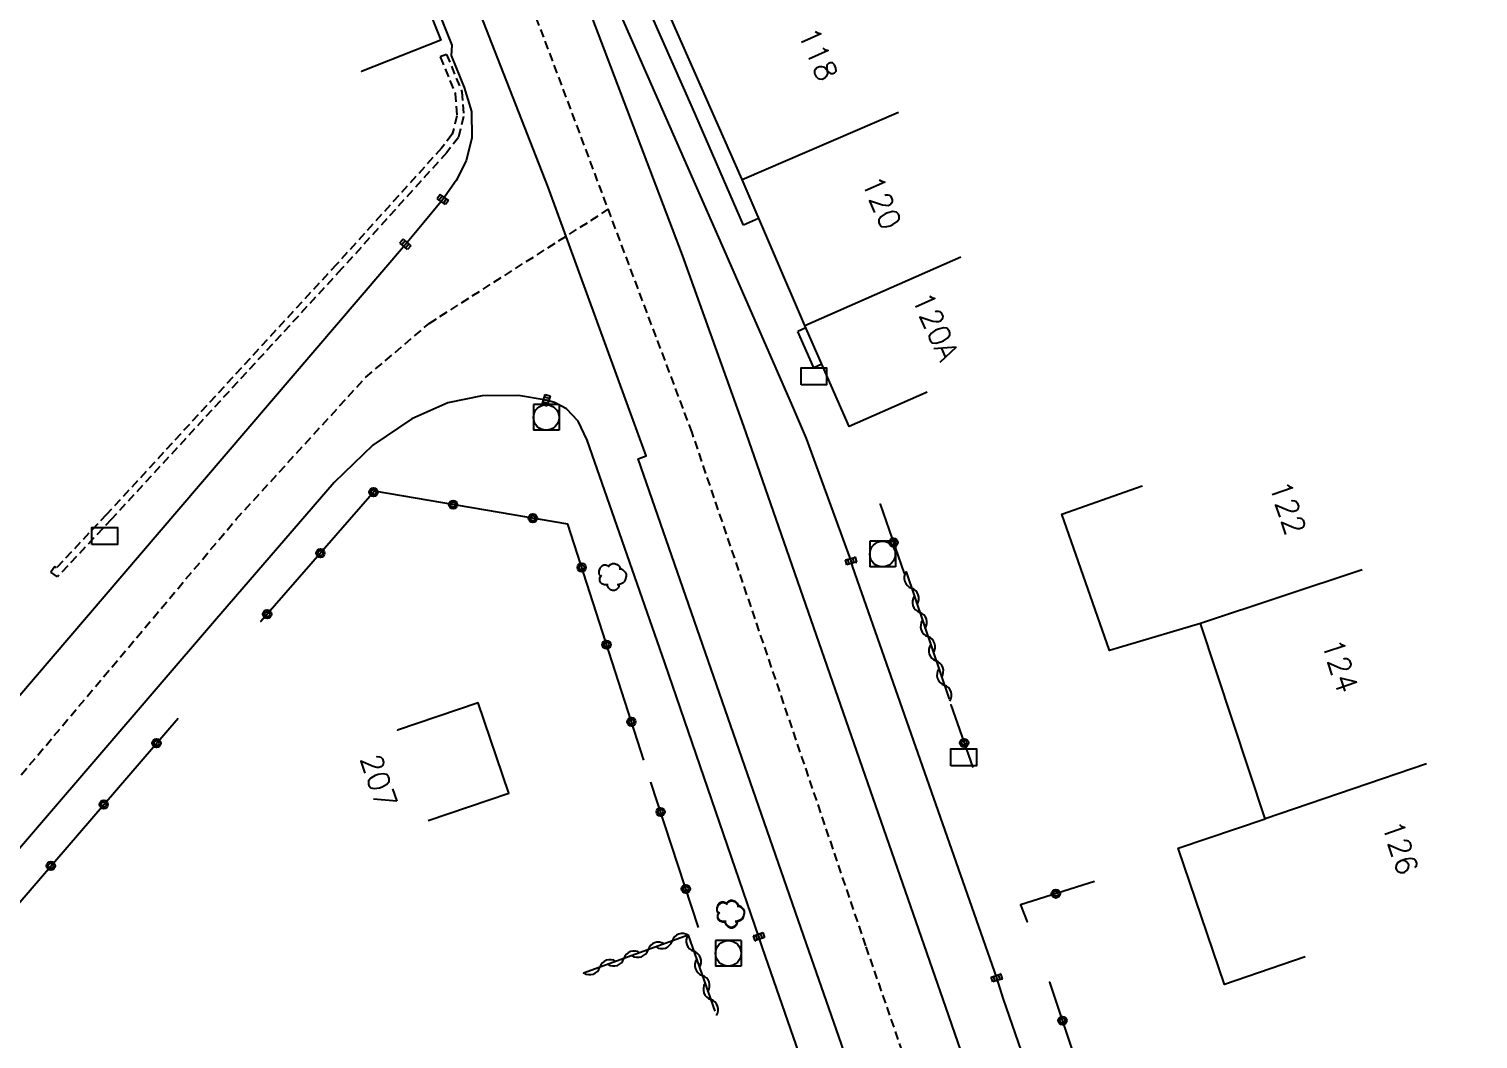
# Model space of a CAD drawing. Header units: millimetres. Extents: x 133016 to 134000, y 142000 to 143000.
# Drawn here: x 133272 to 133357, y 142194.3 to 142253.5 of the extents above; entities that cross this region are included whole.
import ezdxf
from ezdxf.enums import TextEntityAlignment as Align

# ---------------------------------------------------------------- set-up
doc = ezdxf.new("R2010")
doc.units = ezdxf.units.MM
doc.linetypes.add('DASHED', pattern=[0.75, 0.5, -0.25])
doc.layers.get('0').update_dxf_attribs({"linetype": 'CONTINUOUS'})
for name, color, linetype in [('W0001', 6, 'DASHED'), ('W0008', 7, 'CONTINUOUS'), ('W0100', 7, 'CONTINUOUS'), ('W0105', 7, 'CONTINUOUS'), ('W0112', 1, 'DASHED'), ('W0300', 7, 'CONTINUOUS'), ('W0310', 3, 'CONTINUOUS'), ('W0322', 7, 'CONTINUOUS'), ('W0400', 7, 'CONTINUOUS'), ('W0420', 7, 'CONTINUOUS'), ('W0991', 7, 'CONTINUOUS'), ('W1102', 7, 'CONTINUOUS'), ('W1471', 7, 'CONTINUOUS')]:
    doc.layers.add(name, color=color, linetype=linetype)
doc.styles.get("Standard").update_dxf_attribs({"font": 'romans.shx', "width": 0.85})

# ---------------------------------------------------------------- blocks, each defined once
blk = doc.blocks.new('t310o')
at = {"color": 0, "linetype": 'Continuous'}
for centre, start, end in [((-0.5, 0.375), 216.8699, 323.1304), ((0.5, -0.375), 36.8699, 143.1303)]:
    blk.add_arc(centre, 0.625, start, end, dxfattribs=at)
blk = doc.blocks.new('t322o')
at = {"color": 0, "linetype": 'Continuous'}
for radius in [0.25, 0.15]:
    blk.add_circle((0, 0), radius, dxfattribs=at)
blk = doc.blocks.new('T400')
for p, q in [((-0.15, 0.3), (0.15, 0.3)), ((-0.15, -0.25), (-0.15, 0.3)), ((-0.15, 0.15), (0.15, 0.15)), ((-0.15, 0), (0.15, 0)), ((0.15, 0.3), (0.15, -0.25)), ((-0.15, -0.15), (0.15, -0.15)), ((-0.15, -0.25), (-0.15, -0.3)), ((-0.15, -0.3), (0.15, -0.3)), ((0.15, -0.3), (0.15, -0.25))]:
    blk.add_line(p, q)
blk = doc.blocks.new('T300')
for p, q in [((-0.8, 0.514), (-0.857, 0.343)), ((-0.857, 0.343), (-0.857, 0.171)), ((-0.857, 0.171), (-0.743, 0.057)), ((-0.686, 0.629), (-0.8, 0.514)), ((-0.8, -0.057), (-0.743, 0.057)), ((-0.743, 0.057), (-0.686, 0.114)), ((-0.571, 0.686), (-0.686, 0.629)), ((-0.457, 0.686), (-0.571, 0.686)), ((-0.286, 0.629), (-0.457, 0.686)), ((-0.286, 0.629), (-0.171, 0.743)), ((-0.229, 0.571), (-0.286, 0.629)), ((-0.171, 0.743), (-0.057, 0.8)), ((-0.057, 0.8), (0.057, 0.8)), ((0.057, 0.8), (0.229, 0.743)), ((0.229, 0.743), (0.343, 0.629)), ((0.343, 0.629), (0.4, 0.514)), ((0.457, 0.457), (0.343, 0.457)), ((0.4, 0.514), (0.4, 0.457)), ((0.571, 0.4), (0.457, 0.457)), ((0.571, 0.4), (0.686, 0.286)), ((0.686, 0.286), (0.743, 0.171)), ((0.743, 0.057), (0.686, -0.171)), ((0.743, 0.171), (0.743, 0.057)), ((-0.8, -0.171), (-0.8, -0.057)), ((-0.8, -0.229), (-0.8, -0.171)), ((-0.743, -0.343), (-0.8, -0.229)), ((-0.686, -0.4), (-0.743, -0.343)), ((-0.514, -0.457), (-0.686, -0.4)), ((-0.4, -0.457), (-0.514, -0.457)), ((-0.4, -0.457), (-0.343, -0.457)), ((-0.343, -0.457), (-0.343, -0.4)), ((-0.343, -0.514), (-0.343, -0.457)), ((-0.286, -0.629), (-0.343, -0.514)), ((-0.171, -0.743), (-0.286, -0.629)), ((-0.057, -0.8), (-0.171, -0.743)), ((0.057, -0.8), (-0.057, -0.8)), ((0.171, -0.743), (0.057, -0.8)), ((0.229, -0.686), (0.171, -0.743)), ((0.286, -0.457), (0.229, -0.457)), ((0.286, -0.629), (0.229, -0.686)), ((0.457, -0.4), (0.286, -0.457)), ((0.343, -0.514), (0.286, -0.629)), ((0.343, -0.514), (0.343, -0.457)), ((0.571, -0.343), (0.457, -0.4)), ((0.629, -0.286), (0.571, -0.343)), ((0.686, -0.171), (0.629, -0.286))]:
    blk.add_line(p, q)
blk = doc.blocks.new('T420')
for p, q in [((0.75, 0.75), (-0.75, 0.75)), ((-0.75, 0.75), (-0.75, -0.75)), ((0.75, 0.75), (0.75, -0.75)), ((0.75, -0.75), (-0.75, -0.75))]:
    blk.add_line(p, q)
blk.add_ellipse((0, 0), major_axis=(-0.53, 0.53), ratio=1, start_param=3.926991, end_param=10.210176)
blk = doc.blocks.new('T1471')
at = {"color": 0, "linetype": 'Continuous', "flags": 128}
blk.add_lwpolyline([(-0.75, -0.5), (-0.75, 0.5), (0.75, 0.5), (0.75, -0.5), (-0.75, -0.5)], dxfattribs=at)

msp = doc.modelspace()

# ---------------------------------------------------------------- linework, layer by layer
at = {"layer": 'W0001'}
for points in [[(133386.945, 142000), (133386.814, 142000.544), (133381.386, 142020.922), (133377.72, 142033.242), (133374.378, 142044.404), (133371.736, 142052.501), (133363.425, 142077.24), (133351.282, 142112.198), (133340.526, 142143.486), (133329.846, 142174.424), (133321.068, 142199.742), (133310.87, 142229.854), (133301.041, 142256.022), (133295.587, 142269.624), (133285.227, 142295.132), (133272.196, 142327.363), (133261.937, 142352.824), (133254.866, 142370.308), (133250.758, 142380.429), (133247.16, 142389.362), (133243.379, 142398.786), (133239.165, 142409.566), (133234.966, 142420.636), (133226.628, 142443.802)], [(133188.642, 142114.174), (133192.598, 142120.07), (133196.604, 142125.294), (133201.686, 142131.51), (133206.568, 142137.33), (133213.214, 142144.934), (133221.037, 142153.536), (133229.732, 142162.77), (133243.856, 142177.84), (133253.13, 142188.224), (133258.126, 142193.887), (133264.276, 142201.178), (133284.127, 142224.764), (133291.728, 142233.092), (133295.448, 142236.248), (133305.956, 142242.938)]]:
    msp.add_lwpolyline(points, dxfattribs=at)
at = {"layer": 'W0008'}
for points in [[(133390.33, 142000), (133389.117, 142005.032), (133384.019, 142023.587), (133377.685, 142044.909), (133374.384, 142055.102), (133369.14, 142070.723), (133366.561, 142078.358), (133345.093, 142140.306), (133325.595, 142196.609), (133313.916, 142230.23), (133310.315, 142240.248), (133304.98, 142254.246), (133302.445, 142260.555), (133295.552, 142277.686), (133287.999, 142296.351), (133288.488, 142296.545), (133287.375, 142299.347), (133288.697, 142301.325), (133285.298, 142309.766), (133276.766, 142330.818), (133274.82, 142335.693), (133271.638, 142343.642), (133262.27, 142366.754), (133261.698, 142368.124)], [(133383.556, 142000), (133381.211, 142009.254), (133378.425, 142019.486), (133371.198, 142043.51), (133366.133, 142058.908), (133360.254, 142076.227), (133354.87, 142091.773), (133346.882, 142114.609), (133342.128, 142128.448), (133338.024, 142140.699), (133330.342, 142163.001), (133323.894, 142181.76), (133317.582, 142199.875), (133307.714, 142228.298), (133308.185, 142228.481), (133302.42, 142244.244), (133297.759, 142256.209), (133290.821, 142273.508), (133284.366, 142289.245), (133277.236, 142306.668)], [(133336.721, 142174.716), (133329.128, 142196.688), (133328.748, 142197.869), (133320.297, 142221.956), (133320.199, 142222.319), (133317.587, 142229.496), (133316.762, 142231.419), (133312.876, 142240.301), (133305.406, 142257.294), (133305.387, 142258.531), (133305.873, 142259.647), (133306.849, 142260.526)], [(133295.726, 142255.216), (133296.772, 142252.564), (133296.738, 142251.96), (133297.508, 142250.077), (133297.93, 142248.682), (133297.952, 142247.126), (133297.614, 142245.788), (133297.035, 142244.634), (133296.243, 142243.508), (133295.142, 142242.165), (133294.052, 142240.882), (133279.483, 142223.858), (133270.28, 142213.086), (133261.755, 142203.057), (133262.113, 142202.742), (133261.204, 142200.571), (133245.157, 142181.967), (133227.761, 142163.623), (133217.239, 142152.488), (133209.247, 142143.656), (133191.278, 142122.075), (133189.278, 142118.868), (133180.253, 142105.102)], [(133344.905, 142113.075), (133339.914, 142127.412), (133335.952, 142138.992), (133328.252, 142161.383), (133327.962, 142162.204), (133321.794, 142180.089), (133315.01, 142199.635), (133314.782, 142200.287), (133309.267, 142216.337), (133304.72, 142229.406), (133304.196, 142230.522), (133303.51, 142231.242), (133302.799, 142231.613), (133302.31, 142231.754), (133300.697, 142232.02), (133298.553, 142232.009), (133296.534, 142231.586), (133294.426, 142230.645), (133292.133, 142229.109), (133289.868, 142226.928), (133282.863, 142218.789), (133269.263, 142202.972)]]:
    msp.add_lwpolyline(points, dxfattribs=at)
at = {"layer": 'W0100'}
for points in [[(133292.448, 142262.102), (133296.125, 142252.865), (133291.479, 142251.016), (133291.479, 142251.016), (133291.479, 142251.016), (133291.479, 142251.016), (133291.479, 142251.016), (133291.479, 142251.016), (133291.479, 142251.016), (133291.479, 142251.016), (133291.479, 142251.016), (133291.479, 142251.016), (133291.479, 142251.016), (133291.479, 142251.016), (133291.479, 142251.016), (133291.479, 142251.016), (133291.479, 142251.016), (133291.479, 142251.016), (133291.479, 142251.016), (133291.479, 142251.016), (133291.479, 142251.016), (133291.479, 142251.016), (133291.479, 142251.016), (133291.479, 142251.016), (133291.479, 142251.016), (133291.479, 142251.016), (133291.479, 142251.016), (133291.479, 142251.016), (133291.479, 142251.016), (133291.479, 142251.016), (133291.479, 142251.016), (133291.479, 142251.016), (133291.479, 142251.016), (133291.479, 142251.016), (133291.479, 142251.016), (133291.479, 142251.016), (133291.479, 142251.016), (133291.479, 142251.016), (133291.479, 142251.016), (133291.479, 142251.016), (133291.479, 142251.016), (133291.479, 142251.016), (133291.479, 142251.016), (133291.479, 142251.016), (133291.479, 142251.016), (133291.479, 142251.016), (133291.479, 142251.016), (133291.479, 142251.016), (133291.479, 142251.016), (133291.479, 142251.016), (133291.479, 142251.016), (133291.479, 142251.016), (133291.479, 142251.016), (133291.479, 142251.016), (133291.479, 142251.016), (133291.479, 142251.016), (133291.479, 142251.016), (133291.479, 142251.016), (133291.479, 142251.016), (133291.479, 142251.016), (133291.479, 142251.016), (133291.479, 142251.016), (133291.479, 142251.016), (133291.479, 142251.016), (133291.479, 142251.016), (133291.479, 142251.016), (133291.479, 142251.016), (133291.479, 142251.016), (133291.479, 142251.016), (133291.479, 142251.016), (133291.479, 142251.016), (133291.479, 142251.016), (133291.479, 142251.016), (133291.479, 142251.016), (133291.479, 142251.016), (133291.479, 142251.016), (133291.479, 142251.016), (133291.479, 142251.016), (133291.479, 142251.016), (133291.479, 142251.016), (133291.479, 142251.016), (133291.479, 142251.016), (133291.479, 142251.016), (133291.479, 142251.016), (133291.479, 142251.016), (133291.479, 142251.016), (133291.479, 142251.016), (133291.479, 142251.016), (133291.479, 142251.016), (133291.479, 142251.016), (133291.479, 142251.016), (133291.479, 142251.016), (133291.479, 142251.016), (133291.479, 142251.016), (133291.479, 142251.016), (133291.479, 142251.016), (133291.479, 142251.016), (133291.479, 142251.016), (133291.479, 142251.016), (133291.479, 142251.016), (133291.479, 142251.016), (133291.479, 142251.016), (133291.479, 142251.016), (133291.479, 142251.016), (133291.479, 142251.016), (133291.479, 142251.016), (133291.479, 142251.016), (133291.479, 142251.016), (133291.479, 142251.016), (133291.479, 142251.016), (133291.479, 142251.016), (133291.479, 142251.016), (133291.479, 142251.016), (133291.479, 142251.016), (133291.479, 142251.016), (133291.479, 142251.016), (133291.479, 142251.016), (133291.479, 142251.016)], [(133324.664, 142232.225), (133320.087, 142230.211), (133317.484, 142236.127), (133313.801, 142244.683), (133307.141, 142259.799)], [(133346.84, 142199.1), (133342.107, 142197.489), (133339.39, 142205.47), (133344.483, 142207.205), (133340.691, 142218.652), (133335.357, 142217.075), (133332.557, 142225.061), (133337.275, 142226.716), (133337.275, 142226.716), (133337.275, 142226.716), (133337.275, 142226.716), (133337.275, 142226.716), (133337.275, 142226.716), (133337.275, 142226.716), (133337.275, 142226.716), (133337.275, 142226.716), (133337.275, 142226.716), (133337.275, 142226.716), (133337.275, 142226.716), (133337.275, 142226.716), (133337.275, 142226.716), (133337.275, 142226.716), (133337.275, 142226.716), (133337.275, 142226.716), (133337.275, 142226.716), (133337.275, 142226.716), (133337.275, 142226.716), (133337.275, 142226.716), (133337.275, 142226.716), (133337.275, 142226.716), (133337.275, 142226.716), (133337.275, 142226.716), (133337.275, 142226.716), (133337.275, 142226.716), (133337.275, 142226.716), (133337.275, 142226.716), (133337.275, 142226.716), (133337.275, 142226.716), (133337.275, 142226.716), (133337.275, 142226.716), (133337.275, 142226.716), (133337.275, 142226.716), (133337.275, 142226.716), (133337.275, 142226.716), (133337.275, 142226.716), (133337.275, 142226.716), (133337.275, 142226.716), (133337.275, 142226.716), (133337.275, 142226.716), (133337.275, 142226.716), (133337.275, 142226.716), (133337.275, 142226.716), (133337.275, 142226.716), (133337.275, 142226.716), (133337.275, 142226.716), (133337.275, 142226.716), (133337.275, 142226.716), (133337.275, 142226.716), (133337.275, 142226.716), (133337.275, 142226.716), (133337.275, 142226.716), (133337.275, 142226.716), (133337.275, 142226.716), (133337.275, 142226.716), (133337.275, 142226.716), (133337.275, 142226.716), (133337.275, 142226.716), (133337.275, 142226.716), (133337.275, 142226.716), (133337.275, 142226.716), (133337.275, 142226.716), (133337.275, 142226.716), (133337.275, 142226.716), (133337.275, 142226.716), (133337.275, 142226.716), (133337.275, 142226.716), (133337.275, 142226.716), (133337.275, 142226.716), (133337.275, 142226.716), (133337.275, 142226.716), (133337.275, 142226.716), (133337.275, 142226.716), (133337.275, 142226.716), (133337.275, 142226.716), (133337.275, 142226.716), (133337.275, 142226.716), (133337.275, 142226.716), (133337.275, 142226.716), (133337.275, 142226.716), (133337.275, 142226.716), (133337.275, 142226.716), (133337.275, 142226.716), (133337.275, 142226.716), (133337.275, 142226.716), (133337.275, 142226.716), (133337.275, 142226.716), (133337.275, 142226.716), (133337.275, 142226.716), (133337.275, 142226.716), (133337.275, 142226.716), (133337.275, 142226.716), (133337.275, 142226.716), (133337.275, 142226.716), (133337.275, 142226.716), (133337.275, 142226.716), (133337.275, 142226.716), (133337.275, 142226.716), (133337.275, 142226.716), (133337.275, 142226.716), (133337.275, 142226.716), (133337.275, 142226.716), (133337.275, 142226.716), (133337.275, 142226.716), (133337.275, 142226.716), (133337.275, 142226.716), (133337.275, 142226.716), (133337.275, 142226.716), (133337.275, 142226.716), (133337.275, 142226.716), (133337.275, 142226.716)], [(133295.386, 142207.102), (133300.119, 142208.713), (133298.318, 142214.006), (133293.584, 142212.395), (133293.584, 142212.395), (133293.584, 142212.395), (133293.584, 142212.395), (133293.584, 142212.395), (133293.584, 142212.395), (133293.584, 142212.395), (133293.584, 142212.395), (133293.584, 142212.395), (133293.584, 142212.395), (133293.584, 142212.395), (133293.584, 142212.395), (133293.584, 142212.395), (133293.584, 142212.395), (133293.584, 142212.395), (133293.584, 142212.395), (133293.584, 142212.395), (133293.584, 142212.395), (133293.584, 142212.395), (133293.584, 142212.395), (133293.584, 142212.395), (133293.584, 142212.395), (133293.584, 142212.395), (133293.584, 142212.395), (133293.584, 142212.395), (133293.584, 142212.395), (133293.584, 142212.395), (133293.584, 142212.395), (133293.584, 142212.395), (133293.584, 142212.395), (133293.584, 142212.395), (133293.584, 142212.395), (133293.584, 142212.395), (133293.584, 142212.395), (133293.584, 142212.395), (133293.584, 142212.395), (133293.584, 142212.395), (133293.584, 142212.395), (133293.584, 142212.395), (133293.584, 142212.395), (133293.584, 142212.395), (133293.584, 142212.395), (133293.584, 142212.395), (133293.584, 142212.395), (133293.584, 142212.395), (133293.584, 142212.395), (133293.584, 142212.395), (133293.584, 142212.395), (133293.584, 142212.395), (133293.584, 142212.395), (133293.584, 142212.395), (133293.584, 142212.395), (133293.584, 142212.395), (133293.584, 142212.395), (133293.584, 142212.395), (133293.584, 142212.395), (133293.584, 142212.395), (133293.584, 142212.395), (133293.584, 142212.395), (133293.584, 142212.395), (133293.584, 142212.395), (133293.584, 142212.395), (133293.584, 142212.395), (133293.584, 142212.395), (133293.584, 142212.395), (133293.584, 142212.395), (133293.584, 142212.395), (133293.584, 142212.395), (133293.584, 142212.395), (133293.584, 142212.395), (133293.584, 142212.395), (133293.584, 142212.395), (133293.584, 142212.395), (133293.584, 142212.395), (133293.584, 142212.395), (133293.584, 142212.395), (133293.584, 142212.395), (133293.584, 142212.395), (133293.584, 142212.395), (133293.584, 142212.395), (133293.584, 142212.395), (133293.584, 142212.395), (133293.584, 142212.395), (133293.584, 142212.395), (133293.584, 142212.395), (133293.584, 142212.395), (133293.584, 142212.395), (133293.584, 142212.395), (133293.584, 142212.395), (133293.584, 142212.395), (133293.584, 142212.395), (133293.584, 142212.395), (133293.584, 142212.395), (133293.584, 142212.395), (133293.584, 142212.395), (133293.584, 142212.395), (133293.584, 142212.395), (133293.584, 142212.395), (133293.584, 142212.395), (133293.584, 142212.395), (133293.584, 142212.395), (133293.584, 142212.395), (133293.584, 142212.395), (133293.584, 142212.395), (133293.584, 142212.395), (133293.584, 142212.395), (133293.584, 142212.395), (133293.584, 142212.395), (133293.584, 142212.395), (133293.584, 142212.395), (133293.584, 142212.395), (133293.584, 142212.395), (133293.584, 142212.395), (133293.584, 142212.395), (133293.584, 142212.395), (133293.584, 142212.395), (133293.584, 142212.395)]]:
    msp.add_lwpolyline(points, dxfattribs=at)
at = {"layer": 'W0105'}
for p, q in [((133314.772, 142242.399), (133313.893, 142242.016)), ((133317.547, 142235.985), (133317.075, 142235.777)), ((133318.011, 142233.65), (133317.075, 142235.777)), ((133318.483, 142233.858), (133318.011, 142233.65))]:
    msp.add_line(p, q, dxfattribs=at)
msp.add_lwpolyline([(133313.893, 142242.016), (133310.895, 142248.885), (133306.194, 142259.509)], dxfattribs=at)
at = {"layer": 'W0112'}
for points in [[(133296.468, 142252.025), (133296.098, 142251.873), (133296.975, 142249.735), (133297.066, 142248.414), (133296.798, 142247.336), (133296.172, 142246.526), (133290.015, 142239.71), (133276.516, 142225.04), (133273.585, 142221.917), (133273.481, 142221.991), (133273.249, 142221.665), (133273.249, 142221.665), (133273.249, 142221.665), (133273.249, 142221.665), (133273.249, 142221.665), (133273.249, 142221.665), (133273.249, 142221.665), (133273.249, 142221.665), (133273.249, 142221.665), (133273.249, 142221.665), (133273.249, 142221.665), (133273.249, 142221.665), (133273.249, 142221.665), (133273.249, 142221.665), (133273.249, 142221.665), (133273.249, 142221.665), (133273.249, 142221.665), (133273.249, 142221.665), (133273.249, 142221.665), (133273.249, 142221.665), (133273.249, 142221.665), (133273.249, 142221.665), (133273.249, 142221.665), (133273.249, 142221.665), (133273.249, 142221.665), (133273.249, 142221.665), (133273.249, 142221.665), (133273.249, 142221.665), (133273.249, 142221.665), (133273.249, 142221.665), (133273.249, 142221.665), (133273.249, 142221.665), (133273.249, 142221.665), (133273.249, 142221.665), (133273.249, 142221.665), (133273.249, 142221.665), (133273.249, 142221.665), (133273.249, 142221.665), (133273.249, 142221.665), (133273.249, 142221.665), (133273.249, 142221.665), (133273.249, 142221.665), (133273.249, 142221.665), (133273.249, 142221.665), (133273.249, 142221.665), (133273.249, 142221.665), (133273.249, 142221.665), (133273.249, 142221.665), (133273.249, 142221.665), (133273.249, 142221.665), (133273.249, 142221.665), (133273.249, 142221.665), (133273.249, 142221.665), (133273.249, 142221.665), (133273.249, 142221.665), (133273.249, 142221.665), (133273.249, 142221.665), (133273.249, 142221.665), (133273.249, 142221.665), (133273.249, 142221.665), (133273.249, 142221.665), (133273.249, 142221.665), (133273.249, 142221.665), (133273.249, 142221.665), (133273.249, 142221.665), (133273.249, 142221.665), (133273.249, 142221.665), (133273.249, 142221.665), (133273.249, 142221.665), (133273.249, 142221.665), (133273.249, 142221.665), (133273.249, 142221.665), (133273.249, 142221.665), (133273.249, 142221.665), (133273.249, 142221.665), (133273.249, 142221.665), (133273.249, 142221.665), (133273.249, 142221.665), (133273.249, 142221.665), (133273.249, 142221.665), (133273.249, 142221.665), (133273.249, 142221.665), (133273.249, 142221.665), (133273.249, 142221.665), (133273.249, 142221.665), (133273.249, 142221.665), (133273.249, 142221.665), (133273.249, 142221.665), (133273.249, 142221.665), (133273.249, 142221.665), (133273.249, 142221.665), (133273.249, 142221.665), (133273.249, 142221.665), (133273.249, 142221.665), (133273.249, 142221.665), (133273.249, 142221.665), (133273.249, 142221.665), (133273.249, 142221.665), (133273.249, 142221.665), (133273.249, 142221.665), (133273.249, 142221.665), (133273.249, 142221.665), (133273.249, 142221.665), (133273.249, 142221.665), (133273.249, 142221.665), (133273.249, 142221.665), (133273.249, 142221.665), (133273.249, 142221.665), (133273.249, 142221.665), (133273.249, 142221.665)], [(133296.468, 142252.025), (133297.37, 142249.827), (133297.47, 142248.378), (133297.166, 142247.158), (133296.479, 142246.269), (133290.311, 142239.44), (133276.809, 142224.768), (133273.638, 142221.389), (133273.249, 142221.665), (133273.249, 142221.665), (133273.249, 142221.665), (133273.249, 142221.665), (133273.249, 142221.665), (133273.249, 142221.665), (133273.249, 142221.665), (133273.249, 142221.665), (133273.249, 142221.665), (133273.249, 142221.665), (133273.249, 142221.665), (133273.249, 142221.665), (133273.249, 142221.665), (133273.249, 142221.665), (133273.249, 142221.665), (133273.249, 142221.665), (133273.249, 142221.665), (133273.249, 142221.665), (133273.249, 142221.665), (133273.249, 142221.665), (133273.249, 142221.665), (133273.249, 142221.665), (133273.249, 142221.665), (133273.249, 142221.665), (133273.249, 142221.665), (133273.249, 142221.665), (133273.249, 142221.665), (133273.249, 142221.665), (133273.249, 142221.665), (133273.249, 142221.665), (133273.249, 142221.665), (133273.249, 142221.665), (133273.249, 142221.665), (133273.249, 142221.665), (133273.249, 142221.665), (133273.249, 142221.665), (133273.249, 142221.665), (133273.249, 142221.665), (133273.249, 142221.665), (133273.249, 142221.665), (133273.249, 142221.665), (133273.249, 142221.665), (133273.249, 142221.665), (133273.249, 142221.665), (133273.249, 142221.665), (133273.249, 142221.665), (133273.249, 142221.665), (133273.249, 142221.665), (133273.249, 142221.665), (133273.249, 142221.665), (133273.249, 142221.665), (133273.249, 142221.665), (133273.249, 142221.665), (133273.249, 142221.665), (133273.249, 142221.665), (133273.249, 142221.665), (133273.249, 142221.665), (133273.249, 142221.665), (133273.249, 142221.665), (133273.249, 142221.665), (133273.249, 142221.665), (133273.249, 142221.665), (133273.249, 142221.665), (133273.249, 142221.665), (133273.249, 142221.665), (133273.249, 142221.665), (133273.249, 142221.665), (133273.249, 142221.665), (133273.249, 142221.665), (133273.249, 142221.665), (133273.249, 142221.665), (133273.249, 142221.665), (133273.249, 142221.665), (133273.249, 142221.665), (133273.249, 142221.665), (133273.249, 142221.665), (133273.249, 142221.665), (133273.249, 142221.665), (133273.249, 142221.665), (133273.249, 142221.665), (133273.249, 142221.665), (133273.249, 142221.665), (133273.249, 142221.665), (133273.249, 142221.665), (133273.249, 142221.665), (133273.249, 142221.665), (133273.249, 142221.665), (133273.249, 142221.665), (133273.249, 142221.665), (133273.249, 142221.665), (133273.249, 142221.665), (133273.249, 142221.665), (133273.249, 142221.665), (133273.249, 142221.665), (133273.249, 142221.665), (133273.249, 142221.665), (133273.249, 142221.665), (133273.249, 142221.665), (133273.249, 142221.665), (133273.249, 142221.665), (133273.249, 142221.665), (133273.249, 142221.665), (133273.249, 142221.665), (133273.249, 142221.665), (133273.249, 142221.665), (133273.249, 142221.665), (133273.249, 142221.665), (133273.249, 142221.665), (133273.249, 142221.665), (133273.249, 142221.665), (133273.249, 142221.665), (133273.249, 142221.665)]]:
    msp.add_lwpolyline(points, dxfattribs=at)
at = {"layer": 'W0310'}
for points in [[(133323.424, 142221.673), (133323.424, 142221.673), (133323.424, 142221.673), (133323.424, 142221.673), (133323.424, 142221.673), (133323.424, 142221.673), (133323.424, 142221.673), (133323.424, 142221.673), (133323.424, 142221.673), (133323.424, 142221.673), (133323.424, 142221.673), (133323.424, 142221.673), (133323.424, 142221.673), (133323.424, 142221.673), (133323.424, 142221.673), (133323.424, 142221.673), (133323.424, 142221.673), (133323.424, 142221.673), (133323.424, 142221.673), (133323.424, 142221.673), (133323.424, 142221.673), (133323.424, 142221.673), (133323.424, 142221.673), (133323.424, 142221.673), (133323.424, 142221.673), (133323.424, 142221.673), (133323.424, 142221.673), (133323.424, 142221.673), (133323.424, 142221.673), (133323.424, 142221.673), (133323.424, 142221.673), (133323.424, 142221.673), (133323.424, 142221.673), (133323.424, 142221.673), (133323.424, 142221.673), (133323.424, 142221.673), (133323.424, 142221.673), (133323.424, 142221.673), (133323.424, 142221.673), (133323.424, 142221.673), (133323.424, 142221.673), (133323.424, 142221.673), (133323.424, 142221.673), (133323.424, 142221.673), (133323.424, 142221.673), (133323.424, 142221.673), (133323.424, 142221.673), (133323.424, 142221.673), (133323.424, 142221.673), (133323.424, 142221.673), (133323.424, 142221.673), (133323.424, 142221.673), (133323.424, 142221.673), (133323.424, 142221.673), (133323.424, 142221.673), (133323.424, 142221.673), (133323.424, 142221.673), (133323.424, 142221.673), (133323.424, 142221.673), (133323.424, 142221.673), (133323.424, 142221.673), (133323.424, 142221.673), (133323.424, 142221.673), (133323.424, 142221.673), (133323.424, 142221.673), (133323.424, 142221.673), (133323.424, 142221.673), (133323.424, 142221.673), (133323.424, 142221.673), (133323.424, 142221.673), (133323.424, 142221.673), (133323.424, 142221.673), (133323.424, 142221.673), (133323.424, 142221.673), (133323.424, 142221.673), (133323.424, 142221.673), (133323.424, 142221.673), (133323.424, 142221.673), (133323.424, 142221.673), (133323.424, 142221.673), (133323.424, 142221.673), (133323.424, 142221.673), (133323.424, 142221.673), (133323.424, 142221.673), (133323.424, 142221.673), (133323.424, 142221.673), (133323.424, 142221.673), (133323.424, 142221.673), (133323.424, 142221.673), (133323.424, 142221.673), (133323.424, 142221.673), (133323.424, 142221.673), (133323.424, 142221.673), (133323.424, 142221.673), (133323.424, 142221.673), (133323.424, 142221.673), (133323.424, 142221.673), (133323.424, 142221.673), (133323.424, 142221.673), (133323.424, 142221.673), (133323.424, 142221.673)], [(133323.424, 142221.673), (133323.424, 142221.673), (133323.424, 142221.673), (133323.424, 142221.673), (133323.424, 142221.673), (133323.424, 142221.673), (133323.424, 142221.673), (133323.424, 142221.673), (133323.424, 142221.673), (133323.424, 142221.673), (133323.424, 142221.673), (133323.424, 142221.673), (133323.424, 142221.673), (133323.424, 142221.673), (133323.424, 142221.673), (133323.424, 142221.673), (133323.424, 142221.673), (133323.424, 142221.673), (133323.424, 142221.673), (133325.946, 142214.211)], [(133310.636, 142200.369), (133304.5, 142198.153), (133304.5, 142198.153), (133304.5, 142198.153), (133304.5, 142198.153), (133304.5, 142198.153), (133304.5, 142198.153), (133304.5, 142198.153), (133304.5, 142198.153), (133304.5, 142198.153), (133304.5, 142198.153), (133304.5, 142198.153), (133304.5, 142198.153), (133304.5, 142198.153), (133304.5, 142198.153), (133304.5, 142198.153), (133304.5, 142198.153), (133304.5, 142198.153), (133304.5, 142198.153), (133304.5, 142198.153), (133304.5, 142198.153), (133304.5, 142198.153), (133304.5, 142198.153), (133304.5, 142198.153), (133304.5, 142198.153), (133304.5, 142198.153), (133304.5, 142198.153), (133304.5, 142198.153), (133304.5, 142198.153), (133304.5, 142198.153), (133304.5, 142198.153), (133304.5, 142198.153), (133304.5, 142198.153), (133304.5, 142198.153), (133304.5, 142198.153), (133304.5, 142198.153), (133304.5, 142198.153), (133304.5, 142198.153), (133304.5, 142198.153), (133304.5, 142198.153), (133304.5, 142198.153), (133304.5, 142198.153), (133304.5, 142198.153), (133304.5, 142198.153), (133304.5, 142198.153), (133304.5, 142198.153), (133304.5, 142198.153), (133304.5, 142198.153), (133304.5, 142198.153), (133304.5, 142198.153), (133304.5, 142198.153), (133304.5, 142198.153), (133304.5, 142198.153), (133304.5, 142198.153), (133304.5, 142198.153), (133304.5, 142198.153), (133304.5, 142198.153), (133304.5, 142198.153), (133304.5, 142198.153), (133304.5, 142198.153), (133304.5, 142198.153), (133304.5, 142198.153), (133304.5, 142198.153), (133304.5, 142198.153), (133304.5, 142198.153), (133304.5, 142198.153), (133304.5, 142198.153), (133304.5, 142198.153), (133304.5, 142198.153), (133304.5, 142198.153), (133304.5, 142198.153), (133304.5, 142198.153), (133304.5, 142198.153), (133304.5, 142198.153), (133304.5, 142198.153), (133304.5, 142198.153), (133304.5, 142198.153), (133304.5, 142198.153), (133304.5, 142198.153), (133304.5, 142198.153), (133304.5, 142198.153), (133304.5, 142198.153), (133304.5, 142198.153), (133304.5, 142198.153), (133304.5, 142198.153), (133304.5, 142198.153), (133304.5, 142198.153), (133304.5, 142198.153), (133304.5, 142198.153), (133304.5, 142198.153), (133304.5, 142198.153), (133304.5, 142198.153), (133304.5, 142198.153), (133304.5, 142198.153), (133304.5, 142198.153), (133304.5, 142198.153), (133304.5, 142198.153), (133304.5, 142198.153), (133304.5, 142198.153), (133304.5, 142198.153), (133304.5, 142198.153)], [(133310.632, 142200.376), (133310.632, 142200.376), (133310.632, 142200.376), (133310.632, 142200.376), (133310.632, 142200.376), (133310.632, 142200.376), (133310.632, 142200.376), (133310.632, 142200.376), (133310.632, 142200.376), (133310.632, 142200.376), (133310.632, 142200.376), (133310.632, 142200.376), (133310.632, 142200.376), (133310.632, 142200.376), (133310.632, 142200.376), (133310.632, 142200.376), (133310.632, 142200.376), (133310.632, 142200.376), (133310.632, 142200.376), (133310.632, 142200.376), (133310.632, 142200.376), (133310.632, 142200.376), (133310.632, 142200.376), (133310.632, 142200.376), (133310.632, 142200.376), (133310.632, 142200.376), (133310.632, 142200.376), (133310.632, 142200.376), (133310.632, 142200.376), (133310.632, 142200.376), (133310.632, 142200.376), (133310.632, 142200.376), (133310.632, 142200.376), (133310.632, 142200.376), (133310.632, 142200.376), (133310.632, 142200.376), (133310.632, 142200.376), (133310.632, 142200.376), (133310.632, 142200.376), (133310.632, 142200.376), (133310.632, 142200.376), (133310.632, 142200.376), (133310.632, 142200.376), (133310.632, 142200.376), (133310.632, 142200.376), (133310.632, 142200.376), (133310.632, 142200.376), (133310.632, 142200.376), (133310.632, 142200.376), (133310.632, 142200.376), (133310.632, 142200.376), (133310.632, 142200.376), (133310.632, 142200.376), (133310.632, 142200.376), (133310.632, 142200.376), (133310.632, 142200.376), (133310.632, 142200.376), (133310.632, 142200.376), (133310.632, 142200.376), (133310.632, 142200.376), (133310.632, 142200.376), (133310.632, 142200.376), (133310.632, 142200.376), (133310.632, 142200.376), (133310.632, 142200.376), (133310.632, 142200.376), (133310.632, 142200.376), (133310.632, 142200.376), (133310.632, 142200.376), (133310.632, 142200.376), (133310.632, 142200.376), (133310.632, 142200.376), (133310.632, 142200.376), (133310.632, 142200.376), (133310.632, 142200.376), (133310.632, 142200.376), (133310.632, 142200.376), (133310.632, 142200.376), (133310.632, 142200.376), (133310.632, 142200.376), (133310.632, 142200.376), (133310.632, 142200.376), (133310.632, 142200.376), (133310.632, 142200.376), (133310.632, 142200.376), (133310.632, 142200.376), (133310.632, 142200.376), (133310.632, 142200.376), (133310.632, 142200.376), (133310.632, 142200.376), (133310.632, 142200.376), (133310.632, 142200.376), (133310.632, 142200.376), (133310.632, 142200.376), (133310.632, 142200.376), (133310.632, 142200.376), (133310.632, 142200.376), (133310.632, 142200.376), (133310.632, 142200.376), (133310.632, 142200.376), (133310.632, 142200.376)], [(133310.632, 142200.376), (133310.632, 142200.376), (133310.632, 142200.376), (133310.632, 142200.376), (133310.632, 142200.376), (133310.632, 142200.376), (133310.632, 142200.376), (133310.632, 142200.376), (133310.632, 142200.376), (133310.632, 142200.376), (133310.632, 142200.376), (133310.632, 142200.376), (133310.632, 142200.376), (133310.632, 142200.376), (133310.632, 142200.376), (133310.632, 142200.376), (133310.632, 142200.376), (133310.632, 142200.376), (133310.632, 142200.376), (133312.209, 142195.923)], [(133304.5, 142198.153), (133304.5, 142198.153), (133304.5, 142198.153), (133304.5, 142198.153), (133304.5, 142198.153), (133304.5, 142198.153), (133304.5, 142198.153), (133304.5, 142198.153), (133304.5, 142198.153), (133304.5, 142198.153), (133304.5, 142198.153), (133304.5, 142198.153), (133304.5, 142198.153), (133304.5, 142198.153), (133304.5, 142198.153), (133304.5, 142198.153), (133304.5, 142198.153), (133304.5, 142198.153), (133304.5, 142198.153), (133304.5, 142198.153)]]:
    msp.add_lwpolyline(points, dxfattribs=at)
at = {"layer": 'W0322'}
for points in [[(133308.039, 142210.63), (133303.573, 142224.479), (133292.231, 142226.409), (133285.573, 142218.765), (133285.573, 142218.765), (133285.573, 142218.765), (133285.573, 142218.765), (133285.573, 142218.765), (133285.573, 142218.765), (133285.573, 142218.765), (133285.573, 142218.765), (133285.573, 142218.765), (133285.573, 142218.765), (133285.573, 142218.765), (133285.573, 142218.765), (133285.573, 142218.765), (133285.573, 142218.765), (133285.573, 142218.765), (133285.573, 142218.765), (133285.573, 142218.765), (133285.573, 142218.765), (133285.573, 142218.765), (133285.573, 142218.765), (133285.573, 142218.765), (133285.573, 142218.765), (133285.573, 142218.765), (133285.573, 142218.765), (133285.573, 142218.765), (133285.573, 142218.765), (133285.573, 142218.765), (133285.573, 142218.765), (133285.573, 142218.765), (133285.573, 142218.765), (133285.573, 142218.765), (133285.573, 142218.765), (133285.573, 142218.765), (133285.573, 142218.765), (133285.573, 142218.765), (133285.573, 142218.765), (133285.573, 142218.765), (133285.573, 142218.765), (133285.573, 142218.765), (133285.573, 142218.765), (133285.573, 142218.765), (133285.573, 142218.765), (133285.573, 142218.765), (133285.573, 142218.765), (133285.573, 142218.765), (133285.573, 142218.765), (133285.573, 142218.765), (133285.573, 142218.765), (133285.573, 142218.765), (133285.573, 142218.765), (133285.573, 142218.765), (133285.573, 142218.765), (133285.573, 142218.765), (133285.573, 142218.765), (133285.573, 142218.765), (133285.573, 142218.765), (133285.573, 142218.765), (133285.573, 142218.765), (133285.573, 142218.765), (133285.573, 142218.765), (133285.573, 142218.765), (133285.573, 142218.765), (133285.573, 142218.765), (133285.573, 142218.765), (133285.573, 142218.765), (133285.573, 142218.765), (133285.573, 142218.765), (133285.573, 142218.765), (133285.573, 142218.765), (133285.573, 142218.765), (133285.573, 142218.765), (133285.573, 142218.765), (133285.573, 142218.765), (133285.573, 142218.765), (133285.573, 142218.765), (133285.573, 142218.765), (133285.573, 142218.765), (133285.573, 142218.765), (133285.573, 142218.765), (133285.573, 142218.765), (133285.573, 142218.765), (133285.573, 142218.765), (133285.573, 142218.765), (133285.573, 142218.765), (133285.573, 142218.765), (133285.573, 142218.765), (133285.573, 142218.765), (133285.573, 142218.765), (133285.573, 142218.765), (133285.573, 142218.765), (133285.573, 142218.765), (133285.573, 142218.765), (133285.573, 142218.765), (133285.573, 142218.765), (133285.573, 142218.765), (133285.573, 142218.765), (133285.573, 142218.765), (133285.573, 142218.765)], [(133321.91, 142225.646), (133321.91, 142225.646), (133321.91, 142225.646), (133321.91, 142225.646), (133321.91, 142225.646), (133321.91, 142225.646), (133321.91, 142225.646), (133321.91, 142225.646), (133321.91, 142225.646), (133321.91, 142225.646), (133321.91, 142225.646), (133321.91, 142225.646), (133321.91, 142225.646), (133321.91, 142225.646), (133321.91, 142225.646), (133321.91, 142225.646), (133321.91, 142225.646), (133321.91, 142225.646), (133321.91, 142225.646), (133321.91, 142225.646), (133321.91, 142225.646), (133321.91, 142225.646), (133321.91, 142225.646), (133321.91, 142225.646), (133321.91, 142225.646), (133321.91, 142225.646), (133321.91, 142225.646), (133321.91, 142225.646), (133321.91, 142225.646), (133321.91, 142225.646), (133321.91, 142225.646), (133321.91, 142225.646), (133321.91, 142225.646), (133321.91, 142225.646), (133321.91, 142225.646), (133321.91, 142225.646), (133321.91, 142225.646), (133321.91, 142225.646), (133321.91, 142225.646), (133321.91, 142225.646), (133321.91, 142225.646), (133321.91, 142225.646), (133321.91, 142225.646), (133321.91, 142225.646), (133321.91, 142225.646), (133321.91, 142225.646), (133321.91, 142225.646), (133321.91, 142225.646), (133321.91, 142225.646), (133321.91, 142225.646), (133321.91, 142225.646), (133321.91, 142225.646), (133321.91, 142225.646), (133321.91, 142225.646), (133321.91, 142225.646), (133321.91, 142225.646), (133321.91, 142225.646), (133321.91, 142225.646), (133321.91, 142225.646), (133321.91, 142225.646), (133321.91, 142225.646), (133321.91, 142225.646), (133321.91, 142225.646), (133321.91, 142225.646), (133321.91, 142225.646), (133321.91, 142225.646), (133321.91, 142225.646), (133321.91, 142225.646), (133321.91, 142225.646), (133321.91, 142225.646), (133321.91, 142225.646), (133321.91, 142225.646), (133321.91, 142225.646), (133321.91, 142225.646), (133321.91, 142225.646), (133321.91, 142225.646), (133321.91, 142225.646), (133321.91, 142225.646), (133321.91, 142225.646), (133321.91, 142225.646), (133321.91, 142225.646), (133321.91, 142225.646), (133321.91, 142225.646), (133321.91, 142225.646), (133321.91, 142225.646), (133321.91, 142225.646), (133321.91, 142225.646), (133321.91, 142225.646), (133321.91, 142225.646), (133321.91, 142225.646), (133321.91, 142225.646), (133321.91, 142225.646), (133321.91, 142225.646), (133321.91, 142225.646), (133321.91, 142225.646), (133321.91, 142225.646), (133321.91, 142225.646), (133321.91, 142225.646), (133321.91, 142225.646), (133321.91, 142225.646), (133321.91, 142225.646)], [(133321.91, 142225.646), (133321.91, 142225.646), (133321.91, 142225.646), (133321.91, 142225.646), (133321.91, 142225.646), (133321.91, 142225.646), (133321.91, 142225.646), (133321.91, 142225.646), (133321.91, 142225.646), (133321.91, 142225.646), (133321.91, 142225.646), (133321.91, 142225.646), (133321.91, 142225.646), (133321.91, 142225.646), (133321.91, 142225.646), (133321.91, 142225.646), (133321.91, 142225.646), (133321.91, 142225.646), (133321.91, 142225.646), (133323.322, 142221.583)], [(133285.573, 142218.765), (133285.573, 142218.765), (133285.573, 142218.765), (133285.573, 142218.765), (133285.573, 142218.765), (133285.573, 142218.765), (133285.573, 142218.765), (133285.573, 142218.765), (133285.573, 142218.765), (133285.573, 142218.765), (133285.573, 142218.765), (133285.573, 142218.765), (133285.573, 142218.765), (133285.573, 142218.765), (133285.573, 142218.765), (133285.573, 142218.765), (133285.573, 142218.765), (133285.573, 142218.765), (133285.573, 142218.765), (133285.573, 142218.765)], [(133326.043, 142213.886), (133326.043, 142213.886), (133326.043, 142213.886), (133326.043, 142213.886), (133326.043, 142213.886), (133326.043, 142213.886), (133326.043, 142213.886), (133326.043, 142213.886), (133326.043, 142213.886), (133326.043, 142213.886), (133326.043, 142213.886), (133326.043, 142213.886), (133326.043, 142213.886), (133326.043, 142213.886), (133326.043, 142213.886), (133326.043, 142213.886), (133326.043, 142213.886), (133326.043, 142213.886), (133326.043, 142213.886), (133326.043, 142213.886), (133326.043, 142213.886), (133326.043, 142213.886), (133326.043, 142213.886), (133326.043, 142213.886), (133326.043, 142213.886), (133326.043, 142213.886), (133326.043, 142213.886), (133326.043, 142213.886), (133326.043, 142213.886), (133326.043, 142213.886), (133326.043, 142213.886), (133326.043, 142213.886), (133326.043, 142213.886), (133326.043, 142213.886), (133326.043, 142213.886), (133326.043, 142213.886), (133326.043, 142213.886), (133326.043, 142213.886), (133326.043, 142213.886), (133326.043, 142213.886), (133326.043, 142213.886), (133326.043, 142213.886), (133326.043, 142213.886), (133326.043, 142213.886), (133326.043, 142213.886), (133326.043, 142213.886), (133326.043, 142213.886), (133326.043, 142213.886), (133326.043, 142213.886), (133326.043, 142213.886), (133326.043, 142213.886), (133326.043, 142213.886), (133326.043, 142213.886), (133326.043, 142213.886), (133326.043, 142213.886), (133326.043, 142213.886), (133326.043, 142213.886), (133326.043, 142213.886), (133326.043, 142213.886), (133326.043, 142213.886), (133326.043, 142213.886), (133326.043, 142213.886), (133326.043, 142213.886), (133326.043, 142213.886), (133326.043, 142213.886), (133326.043, 142213.886), (133326.043, 142213.886), (133326.043, 142213.886), (133326.043, 142213.886), (133326.043, 142213.886), (133326.043, 142213.886), (133326.043, 142213.886), (133326.043, 142213.886), (133326.043, 142213.886), (133326.043, 142213.886), (133326.043, 142213.886), (133326.043, 142213.886), (133326.043, 142213.886), (133326.043, 142213.886), (133326.043, 142213.886), (133326.043, 142213.886), (133326.043, 142213.886), (133326.043, 142213.886), (133326.043, 142213.886), (133326.043, 142213.886), (133326.043, 142213.886), (133326.043, 142213.886), (133326.043, 142213.886), (133326.043, 142213.886), (133326.043, 142213.886), (133326.043, 142213.886), (133326.043, 142213.886), (133326.043, 142213.886), (133326.043, 142213.886), (133326.043, 142213.886), (133326.043, 142213.886), (133326.043, 142213.886), (133326.043, 142213.886), (133326.043, 142213.886), (133326.043, 142213.886), (133326.043, 142213.886)], [(133326.043, 142213.886), (133326.043, 142213.886), (133326.043, 142213.886), (133326.043, 142213.886), (133326.043, 142213.886), (133326.043, 142213.886), (133326.043, 142213.886), (133326.043, 142213.886), (133326.043, 142213.886), (133326.043, 142213.886), (133326.043, 142213.886), (133326.043, 142213.886), (133326.043, 142213.886), (133326.043, 142213.886), (133326.043, 142213.886), (133326.043, 142213.886), (133326.043, 142213.886), (133326.043, 142213.886), (133326.043, 142213.886), (133327.346, 142210.214)], [(133265.506, 142195.444), (133265.506, 142195.444), (133265.506, 142195.444), (133265.506, 142195.444), (133265.506, 142195.444), (133265.506, 142195.444), (133265.506, 142195.444), (133265.506, 142195.444), (133265.506, 142195.444), (133265.506, 142195.444), (133265.506, 142195.444), (133265.506, 142195.444), (133265.506, 142195.444), (133265.506, 142195.444), (133265.506, 142195.444), (133265.506, 142195.444), (133265.506, 142195.444), (133265.506, 142195.444), (133265.506, 142195.444), (133280.713, 142213.101)], [(133311.241, 142200.83), (133308.454, 142209.352), (133308.454, 142209.352), (133308.454, 142209.352), (133308.454, 142209.352), (133308.454, 142209.352), (133308.454, 142209.352), (133308.454, 142209.352), (133308.454, 142209.352), (133308.454, 142209.352), (133308.454, 142209.352), (133308.454, 142209.352), (133308.454, 142209.352), (133308.454, 142209.352), (133308.454, 142209.352), (133308.454, 142209.352), (133308.454, 142209.352), (133308.454, 142209.352), (133308.454, 142209.352), (133308.454, 142209.352), (133308.454, 142209.352), (133308.454, 142209.352), (133308.454, 142209.352), (133308.454, 142209.352), (133308.454, 142209.352), (133308.454, 142209.352), (133308.454, 142209.352), (133308.454, 142209.352), (133308.454, 142209.352), (133308.454, 142209.352), (133308.454, 142209.352), (133308.454, 142209.352), (133308.454, 142209.352), (133308.454, 142209.352), (133308.454, 142209.352), (133308.454, 142209.352), (133308.454, 142209.352), (133308.454, 142209.352), (133308.454, 142209.352), (133308.454, 142209.352), (133308.454, 142209.352), (133308.454, 142209.352), (133308.454, 142209.352), (133308.454, 142209.352), (133308.454, 142209.352), (133308.454, 142209.352), (133308.454, 142209.352), (133308.454, 142209.352), (133308.454, 142209.352), (133308.454, 142209.352), (133308.454, 142209.352), (133308.454, 142209.352), (133308.454, 142209.352), (133308.454, 142209.352), (133308.454, 142209.352), (133308.454, 142209.352), (133308.454, 142209.352), (133308.454, 142209.352), (133308.454, 142209.352), (133308.454, 142209.352), (133308.454, 142209.352), (133308.454, 142209.352), (133308.454, 142209.352), (133308.454, 142209.352), (133308.454, 142209.352), (133308.454, 142209.352), (133308.454, 142209.352), (133308.454, 142209.352), (133308.454, 142209.352), (133308.454, 142209.352), (133308.454, 142209.352), (133308.454, 142209.352), (133308.454, 142209.352), (133308.454, 142209.352), (133308.454, 142209.352), (133308.454, 142209.352), (133308.454, 142209.352), (133308.454, 142209.352), (133308.454, 142209.352), (133308.454, 142209.352), (133308.454, 142209.352), (133308.454, 142209.352), (133308.454, 142209.352), (133308.454, 142209.352), (133308.454, 142209.352), (133308.454, 142209.352), (133308.454, 142209.352), (133308.454, 142209.352), (133308.454, 142209.352), (133308.454, 142209.352), (133308.454, 142209.352), (133308.454, 142209.352), (133308.454, 142209.352), (133308.454, 142209.352), (133308.454, 142209.352), (133308.454, 142209.352), (133308.454, 142209.352), (133308.454, 142209.352), (133308.454, 142209.352), (133308.454, 142209.352), (133308.454, 142209.352)], [(133308.454, 142209.352), (133308.454, 142209.352), (133308.454, 142209.352), (133308.454, 142209.352), (133308.454, 142209.352), (133308.454, 142209.352), (133308.454, 142209.352), (133308.454, 142209.352), (133308.454, 142209.352), (133308.454, 142209.352), (133308.454, 142209.352), (133308.454, 142209.352), (133308.454, 142209.352), (133308.454, 142209.352), (133308.454, 142209.352), (133308.454, 142209.352), (133308.454, 142209.352), (133308.454, 142209.352), (133308.454, 142209.352), (133308.454, 142209.352)], [(133334.481, 142203.514), (133330.134, 142202.156), (133330.519, 142201.151), (133330.519, 142201.151), (133330.519, 142201.151), (133330.519, 142201.151), (133330.519, 142201.151), (133330.519, 142201.151), (133330.519, 142201.151), (133330.519, 142201.151), (133330.519, 142201.151), (133330.519, 142201.151), (133330.519, 142201.151), (133330.519, 142201.151), (133330.519, 142201.151), (133330.519, 142201.151), (133330.519, 142201.151), (133330.519, 142201.151), (133330.519, 142201.151), (133330.519, 142201.151), (133330.519, 142201.151), (133330.519, 142201.151), (133330.519, 142201.151), (133330.519, 142201.151), (133330.519, 142201.151), (133330.519, 142201.151), (133330.519, 142201.151), (133330.519, 142201.151), (133330.519, 142201.151), (133330.519, 142201.151), (133330.519, 142201.151), (133330.519, 142201.151), (133330.519, 142201.151), (133330.519, 142201.151), (133330.519, 142201.151), (133330.519, 142201.151), (133330.519, 142201.151), (133330.519, 142201.151), (133330.519, 142201.151), (133330.519, 142201.151), (133330.519, 142201.151), (133330.519, 142201.151), (133330.519, 142201.151), (133330.519, 142201.151), (133330.519, 142201.151), (133330.519, 142201.151), (133330.519, 142201.151), (133330.519, 142201.151), (133330.519, 142201.151), (133330.519, 142201.151), (133330.519, 142201.151), (133330.519, 142201.151), (133330.519, 142201.151), (133330.519, 142201.151), (133330.519, 142201.151), (133330.519, 142201.151), (133330.519, 142201.151), (133330.519, 142201.151), (133330.519, 142201.151), (133330.519, 142201.151), (133330.519, 142201.151), (133330.519, 142201.151), (133330.519, 142201.151), (133330.519, 142201.151), (133330.519, 142201.151), (133330.519, 142201.151), (133330.519, 142201.151), (133330.519, 142201.151), (133330.519, 142201.151), (133330.519, 142201.151), (133330.519, 142201.151), (133330.519, 142201.151), (133330.519, 142201.151), (133330.519, 142201.151), (133330.519, 142201.151), (133330.519, 142201.151), (133330.519, 142201.151), (133330.519, 142201.151), (133330.519, 142201.151), (133330.519, 142201.151), (133330.519, 142201.151), (133330.519, 142201.151), (133330.519, 142201.151), (133330.519, 142201.151), (133330.519, 142201.151), (133330.519, 142201.151), (133330.519, 142201.151), (133330.519, 142201.151), (133330.519, 142201.151), (133330.519, 142201.151), (133330.519, 142201.151), (133330.519, 142201.151), (133330.519, 142201.151), (133330.519, 142201.151), (133330.519, 142201.151), (133330.519, 142201.151), (133330.519, 142201.151), (133330.519, 142201.151), (133330.519, 142201.151), (133330.519, 142201.151), (133330.519, 142201.151)], [(133330.519, 142201.151), (133330.519, 142201.151), (133330.519, 142201.151), (133330.519, 142201.151), (133330.519, 142201.151), (133330.519, 142201.151), (133330.519, 142201.151), (133330.519, 142201.151), (133330.519, 142201.151), (133330.519, 142201.151), (133330.519, 142201.151), (133330.519, 142201.151), (133330.519, 142201.151), (133330.519, 142201.151), (133330.519, 142201.151), (133330.519, 142201.151), (133330.519, 142201.151), (133330.519, 142201.151), (133330.519, 142201.151), (133330.519, 142201.151)], [(133331.846, 142197.621), (133331.846, 142197.621), (133331.846, 142197.621), (133331.846, 142197.621), (133331.846, 142197.621), (133331.846, 142197.621), (133331.846, 142197.621), (133331.846, 142197.621), (133331.846, 142197.621), (133331.846, 142197.621), (133331.846, 142197.621), (133331.846, 142197.621), (133331.846, 142197.621), (133331.846, 142197.621), (133331.846, 142197.621), (133331.846, 142197.621), (133331.846, 142197.621), (133331.846, 142197.621), (133331.846, 142197.621), (133331.846, 142197.621), (133331.846, 142197.621), (133331.846, 142197.621), (133331.846, 142197.621), (133331.846, 142197.621), (133331.846, 142197.621), (133331.846, 142197.621), (133331.846, 142197.621), (133331.846, 142197.621), (133331.846, 142197.621), (133331.846, 142197.621), (133331.846, 142197.621), (133331.846, 142197.621), (133331.846, 142197.621), (133331.846, 142197.621), (133331.846, 142197.621), (133331.846, 142197.621), (133331.846, 142197.621), (133331.846, 142197.621), (133331.846, 142197.621), (133331.846, 142197.621), (133331.846, 142197.621), (133331.846, 142197.621), (133331.846, 142197.621), (133331.846, 142197.621), (133331.846, 142197.621), (133331.846, 142197.621), (133331.846, 142197.621), (133331.846, 142197.621), (133331.846, 142197.621), (133331.846, 142197.621), (133331.846, 142197.621), (133331.846, 142197.621), (133331.846, 142197.621), (133331.846, 142197.621), (133331.846, 142197.621), (133331.846, 142197.621), (133331.846, 142197.621), (133331.846, 142197.621), (133331.846, 142197.621), (133331.846, 142197.621), (133331.846, 142197.621), (133331.846, 142197.621), (133331.846, 142197.621), (133331.846, 142197.621), (133331.846, 142197.621), (133331.846, 142197.621), (133331.846, 142197.621), (133331.846, 142197.621), (133331.846, 142197.621), (133331.846, 142197.621), (133331.846, 142197.621), (133331.846, 142197.621), (133331.846, 142197.621), (133331.846, 142197.621), (133331.846, 142197.621), (133331.846, 142197.621), (133331.846, 142197.621), (133331.846, 142197.621), (133331.846, 142197.621), (133331.846, 142197.621), (133331.846, 142197.621), (133331.846, 142197.621), (133331.846, 142197.621), (133331.846, 142197.621), (133331.846, 142197.621), (133331.846, 142197.621), (133331.846, 142197.621), (133331.846, 142197.621), (133331.846, 142197.621), (133331.846, 142197.621), (133331.846, 142197.621), (133331.846, 142197.621), (133331.846, 142197.621), (133331.846, 142197.621), (133331.846, 142197.621), (133331.846, 142197.621), (133331.846, 142197.621), (133331.846, 142197.621), (133331.846, 142197.621), (133331.846, 142197.621), (133331.846, 142197.621)], [(133331.846, 142197.621), (133331.846, 142197.621), (133331.846, 142197.621), (133331.846, 142197.621), (133331.846, 142197.621), (133331.846, 142197.621), (133331.846, 142197.621), (133331.846, 142197.621), (133331.846, 142197.621), (133331.846, 142197.621), (133331.846, 142197.621), (133331.846, 142197.621), (133331.846, 142197.621), (133331.846, 142197.621), (133331.846, 142197.621), (133331.846, 142197.621), (133331.846, 142197.621), (133331.846, 142197.621), (133334.843, 142188.613), (133339.521, 142174.737)]]:
    msp.add_lwpolyline(points, dxfattribs=at)
at = {"layer": 'W1102'}
for p, q in [((133313.801, 142244.683), (133322.987, 142248.637)), ((133317.484, 142236.127), (133326.638, 142240.154)), ((133350.184, 142221.797), (133340.691, 142218.652)), ((133353.949, 142210.43), (133344.483, 142207.205))]:
    msp.add_line(p, q, dxfattribs=at)

# ---------------------------------------------------------------- block references
at = {"layer": 'W0300'}
for p in [(133306.256, 142221.378), (133313.174, 142201.631), (133313.18, 142201.593)]:
    msp.add_blockref('T300', p, dxfattribs=at)
at = {"layer": 'W0310'}
for p, rotation in [((133323.744, 142220.726), 288.674056709534), ((133324.224, 142219.305), 288.674056709534), ((133324.705, 142217.884), 288.674056709534), ((133325.185, 142216.463), 288.674056709534), ((133325.665, 142215.042), 288.674056709534), ((133308.285, 142199.52), 199.8569152126513), ((133309.695, 142200.029), 199.8569152126513), ((133310.966, 142199.433), 289.5012905721308), ((133305.463, 142198.501), 199.8569152126513), ((133306.874, 142199.01), 199.8569152126513), ((133311.467, 142198.019), 289.5012905721308), ((133311.967, 142196.605), 289.5012905721308)]:
    msp.add_blockref('t310o', p, dxfattribs=dict(at, rotation=rotation))
at = {"layer": 'W0322'}
for p, rotation in [((133292.186, 142226.357), 228.9438362904843), ((133296.846, 142225.624), 170.3427091549731), ((133301.529, 142224.827), 170.3427091549731), ((133322.69, 142223.403), 289.1636801081452), ((133289.066, 142222.775), 228.9438362904843), ((133304.394, 142221.932), 107.8732823653008), ((133285.946, 142219.194), 228.9438362904843), ((133305.852, 142217.411), 107.8732823653008), ((133307.31, 142212.89), 107.8732823653008), ((133279.455, 142211.64), 49.26347351482306), ((133326.837, 142211.648), 289.5369874934122), ((133276.355, 142208.041), 49.26347351482306), ((133309.026, 142207.602), 108.1095274883598), ((133273.255, 142204.442), 49.26347351482306), ((133310.503, 142203.087), 108.1095274883598), ((133332.214, 142202.806), 197.3486927072274), ((133332.596, 142195.367), 288.4025503010899)]:
    msp.add_blockref('t322o', p, dxfattribs=dict(at, rotation=rotation))
at = {"layer": 'W0400'}
for p, rotation in [((133296.243, 142243.508), 234.8576709556258), ((133294.052, 142240.882), 229.6461416439331), ((133302.31, 142231.754), 343.96780737154), ((133320.199, 142222.319), 105.0490978429794), ((133314.782, 142200.287), 289.2474095014924), ((133328.748, 142197.869), 107.8351602011861)]:
    msp.add_blockref('T400', p, dxfattribs=dict(at, rotation=rotation))
at = {"layer": 'W0420'}
for p in [(133302.315, 142230.734), (133322.045, 142222.722), (133312.999, 142199.31)]:
    msp.add_blockref('T420', p, dxfattribs=at)
at = {"layer": 'W1471'}
for p in [(133318.011, 142233.139), (133276.414, 142223.788), (133326.798, 142210.809)]:
    msp.add_blockref('T1471', p, dxfattribs=at)

# ---------------------------------------------------------------- texts
at = {"layer": 'W0991'}
for s, rotation, p in [('118', 293.77688, (133318.265, 142252.04)), ('120', 293.29064, (133322, 142243.341)), ('120A', 293.74461, (133325.153, 142236.079)), ('122', 288.33162, (133345.817, 142225.436)), ('124', 288.33182, (133348.885, 142216.177)), ('207', 288.80112, (133292.488, 142209.409)), ('126', 288.33104, (133352.417, 142205.518))]:
    msp.add_text(s, height=1.25, rotation=rotation, dxfattribs=at).set_placement(p, align=Align.MIDDLE)

doc.saveas('drawing.dxf')
